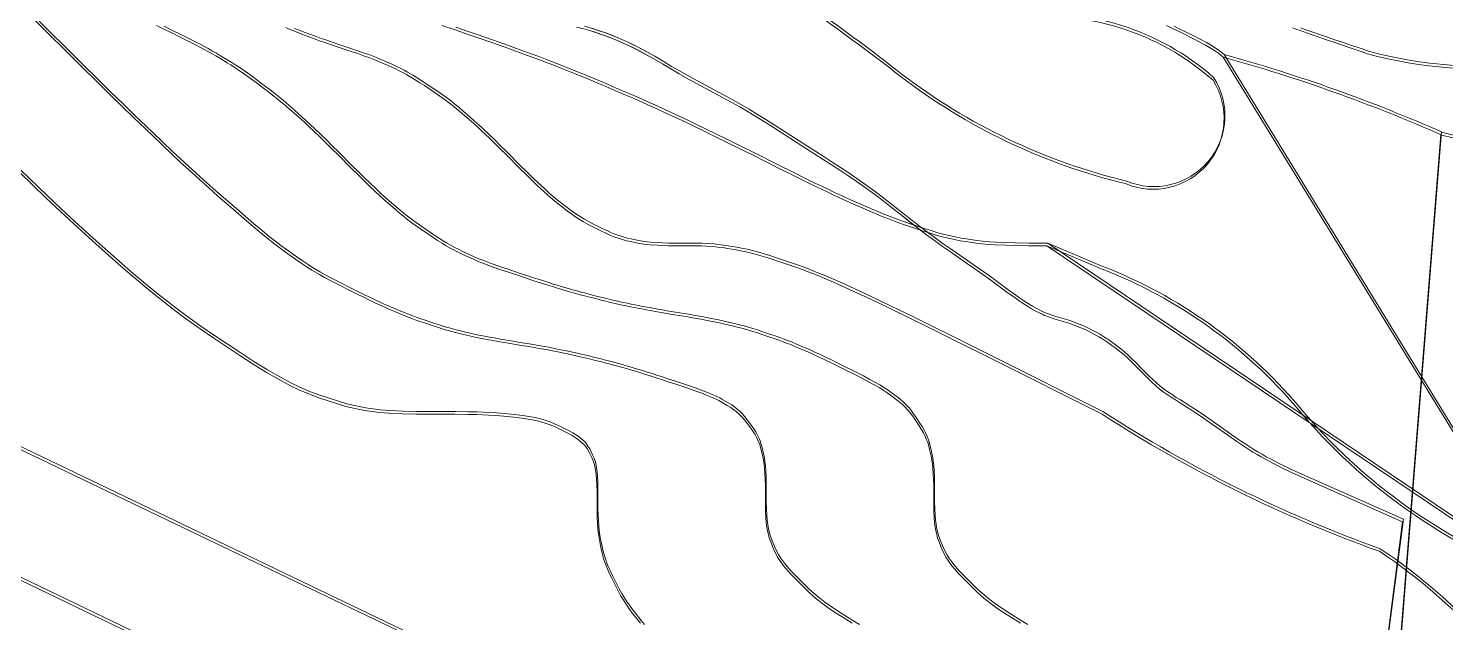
# Model space of a CAD drawing. Header units: metres. Extents: x -1097 to 1588, y -673 to 884.
# Drawn here: x 215.2 to 467.8, y 331.8 to 437.7 of the extents above; entities that cross this region are included whole.
import ezdxf

# ---------------------------------------------------------------- set-up
doc = ezdxf.new("R2010")
doc.units = ezdxf.units.M
for name, color, linetype, lineweight, plot in [('ESCALERAS', 7, 'Continuous', 0, False), ('TERRENO', 188, 'Continuous', 0, False), ('TEXTO', 7, 'Continuous', 0, False), ('VISTA LEJOS', 7, 'Continuous', 0, False)]:
    doc.layers.add(name, color=color, linetype=linetype, lineweight=lineweight, plot=plot)

msp = doc.modelspace()

# ---------------------------------------------------------------- linework, layer by layer
at = {"layer": 'ESCALERAS'}
for points in [[(453.43, 250.01), (466.9, 418.73)], [(453.58, 250.48), (467.06, 419.2)]]:
    msp.add_lwpolyline(points, dxfattribs=at)
at = {"layer": 'TERRENO'}
for points in [[(215.06, 440.43), (218.55, 436.94), (222.04, 433.47), (224.35, 431.18), (227.81, 427.77), (229.72, 425.89), (231.99, 423.67), (233.87, 421.85), (237.24, 418.61), (238.98, 416.95), (240.82, 415.21), (242.16, 413.96), (244.32, 411.98), (245.62, 410.79), (247.38, 409.22), (249, 407.79), (252.11, 405.07), (253.68, 403.71), (255.26, 402.36), (256.34, 401.46), (257.98, 400.12), (258.91, 399.38), (260.06, 398.5), (261.05, 397.78), (262.87, 396.48), (263.83, 395.82), (264.89, 395.11), (265.71, 394.6), (267.09, 393.78), (267.96, 393.29), (269.2, 392.62), (270.39, 392.01), (272.73, 390.85), (273.9, 390.27), (275.08, 389.68), (275.88, 389.3), (277.08, 388.72), (277.77, 388.4), (278.6, 388.03), (279.31, 387.71), (280.61, 387.15), (281.29, 386.86), (282.04, 386.55), (282.6, 386.33), (283.56, 385.97), (284.15, 385.75), (284.99, 385.46), (285.78, 385.19), (287.34, 384.67), (288.13, 384.41), (288.97, 384.15), (289.56, 383.97), (290.52, 383.69), (291.08, 383.54), (291.83, 383.35), (292.51, 383.18), (293.81, 382.88), (294.52, 382.72), (295.35, 382.54), (296.04, 382.41), (297.25, 382.18), (298.04, 382.03), (299.22, 381.82), (300.39, 381.62), (302.73, 381.24), (303.9, 381.04), (305.08, 380.84), (305.88, 380.7), (307.09, 380.48), (307.77, 380.36), (308.6, 380.2), (309.31, 380.06), (310.61, 379.8), (311.29, 379.66), (312.04, 379.5), (312.61, 379.38), (313.56, 379.16), (314.15, 379.02), (314.99, 378.82), (315.78, 378.62), (317.34, 378.24), (318.14, 378.03), (318.97, 377.82), (319.57, 377.66), (320.52, 377.4), (321.08, 377.24), (321.83, 377.03), (322.51, 376.82), (323.81, 376.44), (324.52, 376.22), (325.35, 375.96), (326.04, 375.74), (327.25, 375.36), (328.04, 375.1), (329.22, 374.71), (330.39, 374.32), (332.73, 373.54), (333.89, 373.14), (335.04, 372.73), (335.8, 372.44), (336.92, 371.98), (337.54, 371.71), (338.26, 371.35), (338.84, 371.03), (339.88, 370.43), (340.41, 370.1), (340.95, 369.71), (341.34, 369.4), (341.94, 368.86), (342.3, 368.5), (342.76, 367.97), (343.17, 367.45), (343.95, 366.41), (344.33, 365.87), (344.71, 365.29), (344.95, 364.85), (345.29, 364.13), (345.48, 363.69), (345.68, 363.07), (345.83, 362.49), (346.09, 361.37), (346.22, 360.74), (346.33, 359.98), (346.4, 359.35), (346.48, 358.19), (346.52, 357.42), (346.55, 356.26), (346.56, 355.1), (346.56, 352.76), (346.58, 351.59), (346.64, 350.41), (346.71, 349.61), (346.89, 348.4), (347.02, 347.72), (347.25, 346.89), (347.5, 346.18), (348.02, 344.88), (348.33, 344.2), (348.73, 343.45), (349.1, 342.88), (349.79, 341.93), (350.27, 341.34), (351.02, 340.5), (351.78, 339.71), (353.34, 338.15), (354.16, 337.36), (355.09, 336.52), (355.8, 335.92), (357.01, 334.97), (357.77, 334.41), (358.87, 333.66), (359.92, 332.98), (362, 331.68)], [(392, 331.68), (389.93, 332.98), (388.87, 333.66), (387.77, 334.41), (387.01, 334.97), (385.8, 335.92), (385.09, 336.52), (384.17, 337.36), (383.34, 338.15), (381.78, 339.71), (381.02, 340.5), (380.27, 341.34), (379.79, 341.93), (379.1, 342.88), (378.73, 343.45), (378.33, 344.2), (378.02, 344.88), (377.5, 346.18), (377.25, 346.89), (377.02, 347.72), (376.89, 348.4), (376.72, 349.61), (376.64, 350.41), (376.58, 351.59), (376.56, 352.76), (376.56, 355.1), (376.55, 356.26), (376.52, 357.43), (376.48, 358.21), (376.4, 359.37), (376.33, 360.02), (376.22, 360.8), (376.09, 361.45), (375.83, 362.61), (375.68, 363.22), (375.48, 363.87), (375.29, 364.34), (374.95, 365.12), (374.71, 365.59), (374.33, 366.24), (373.95, 366.85), (373.17, 368.01), (372.76, 368.6), (372.3, 369.21), (371.94, 369.63), (371.34, 370.27), (370.96, 370.65), (370.41, 371.12), (369.88, 371.54), (368.84, 372.32), (368.26, 372.74), (367.54, 373.21), (366.92, 373.59), (365.8, 374.23), (365.04, 374.65), (363.89, 375.26), (362.73, 375.85), (360.39, 377.01), (359.22, 377.6), (358.04, 378.18), (357.25, 378.56), (356.04, 379.14), (355.35, 379.46), (354.52, 379.84), (353.81, 380.15), (352.51, 380.71), (351.83, 381), (351.08, 381.31), (350.52, 381.53), (349.57, 381.89), (348.97, 382.11), (348.14, 382.4), (347.34, 382.67), (345.78, 383.19), (344.99, 383.45), (344.15, 383.71), (343.56, 383.89), (342.61, 384.17), (342.04, 384.32), (341.29, 384.51), (340.61, 384.68), (339.31, 384.98), (338.6, 385.14), (337.77, 385.32), (337.09, 385.46), (335.88, 385.69), (335.08, 385.83), (333.9, 386.04), (332.73, 386.24), (330.39, 386.63), (329.22, 386.82), (328.04, 387.02), (327.25, 387.16), (326.04, 387.38), (325.35, 387.5), (324.52, 387.66), (323.81, 387.8), (322.51, 388.06), (321.83, 388.2), (321.08, 388.36), (320.52, 388.48), (319.57, 388.7), (318.97, 388.84), (318.14, 389.04), (317.34, 389.24), (315.78, 389.63), (314.99, 389.83), (314.15, 390.04), (313.56, 390.2), (312.61, 390.46), (312.04, 390.62), (311.29, 390.83), (310.61, 391.04), (309.31, 391.43), (308.6, 391.64), (307.77, 391.9), (307.09, 392.12), (305.88, 392.51), (305.08, 392.76), (303.9, 393.15), (302.73, 393.54), (300.39, 394.32), (299.22, 394.72), (298.04, 395.13), (297.25, 395.42), (296.04, 395.88), (295.35, 396.15), (294.52, 396.51), (293.81, 396.83), (292.51, 397.43), (291.83, 397.76), (291.08, 398.15), (290.52, 398.46), (289.56, 399), (288.97, 399.36), (288.13, 399.89), (287.34, 400.41), (285.78, 401.45), (284.99, 401.99), (284.15, 402.58), (283.56, 403.01), (282.6, 403.73), (282.04, 404.18), (281.29, 404.79), (280.61, 405.37), (279.31, 406.49), (278.6, 407.12), (277.77, 407.88), (277.08, 408.52), (275.88, 409.67), (275.08, 410.44), (273.9, 411.6), (272.73, 412.76), (270.39, 415.1), (269.22, 416.26), (268.04, 417.43), (267.24, 418.21), (266.03, 419.37), (265.35, 420.02), (264.52, 420.8), (263.81, 421.45), (262.51, 422.61), (261.83, 423.22), (261.08, 423.87), (260.51, 424.34), (259.56, 425.12), (258.97, 425.6), (258.13, 426.24), (257.34, 426.85), (255.78, 428.01), (254.99, 428.61), (254.15, 429.21), (253.55, 429.63), (252.6, 430.28), (252.04, 430.65), (251.29, 431.13), (250.61, 431.54), (249.31, 432.32), (248.6, 432.74), (247.77, 433.21), (247.08, 433.59), (245.87, 434.24), (245.08, 434.65), (243.9, 435.26), (242.73, 435.85), (240.39, 437.01), (239.23, 437.6), (238.06, 438.19)], [(440.52, 437.72), (441.08, 437.51), (441.83, 437.25), (442.51, 437.01), (443.81, 436.55), (444.52, 436.31), (445.36, 436.02), (446.04, 435.79), (447.25, 435.38), (448.04, 435.11), (449.23, 434.71), (450.4, 434.32), (452.73, 433.54), (453.87, 433.14)], [(213.67, 411.98), (218.33, 407.48), (220.92, 405.03), (224.03, 402.15), (226.63, 399.8), (231.29, 395.66), (233.71, 393.55), (236.3, 391.36), (238.2, 389.82), (241.31, 387.4), (243.22, 385.98), (245.81, 384.14), (248.23, 382.49), (252.89, 379.38), (255.25, 377.84), (257.67, 376.34), (259.34, 375.38), (261.94, 374), (263.43, 373.27), (265.33, 372.46), (267, 371.85), (270.12, 370.81), (271.79, 370.31), (273.69, 369.85), (275.18, 369.58), (277.78, 369.24), (279.45, 369.08), (281.87, 368.97), (284.23, 368.93), (288.89, 368.93), (291.22, 368.92), (293.52, 368.89), (295.04, 368.85), (297.28, 368.77), (298.51, 368.7), (299.95, 368.58), (301.12, 368.46), (303.2, 368.2), (304.25, 368.05), (305.35, 367.85), (306.12, 367.66), (307.33, 367.32), (308.04, 367.08), (308.96, 366.7), (309.78, 366.32), (311.34, 365.54), (312.11, 365.13), (312.85, 364.67), (313.33, 364.31), (314.03, 363.71), (314.39, 363.32), (314.79, 362.78), (315.1, 362.25), (315.62, 361.21), (315.87, 360.63), (316.1, 359.91), (316.23, 359.29), (316.41, 358.17), (316.48, 357.41), (316.54, 356.26), (316.56, 355.1), (316.56, 352.76), (316.57, 351.59), (316.6, 350.41), (316.64, 349.61), (316.72, 348.4), (316.79, 347.72), (316.91, 346.89), (317.03, 346.18), (317.29, 344.88), (317.44, 344.2), (317.65, 343.45), (317.83, 342.88), (318.17, 341.93), (318.41, 341.34), (318.79, 340.5), (319.17, 339.71), (319.95, 338.15), (320.36, 337.36), (320.82, 336.52), (321.18, 335.92), (321.78, 334.97), (322.17, 334.41), (322.71, 333.66), (323.24, 332.98), (324.28, 331.68)]]:
    msp.add_lwpolyline(points, dxfattribs=at)
for points in [[(261.08, 437.79), (261.83, 437.47), (262.51, 437.19), (263.81, 436.67), (264.52, 436.39), (265.35, 436.08), (266.03, 435.83), (267.24, 435.4), (268.04, 435.12), (269.22, 434.71), (270.39, 434.32), (272.73, 433.54), (273.9, 433.15), (275.08, 432.73), (275.88, 432.44), (277.08, 431.98), (277.77, 431.71), (278.6, 431.35), (279.31, 431.03), (280.61, 430.43), (281.29, 430.1), (282.04, 429.72), (282.6, 429.41), (283.56, 428.86), (284.15, 428.5), (284.99, 427.97), (285.78, 427.45), (287.34, 426.41), (288.13, 425.87), (288.97, 425.29), (289.56, 424.85), (290.52, 424.13), (291.08, 423.69), (291.83, 423.07), (292.51, 422.49), (293.81, 421.37), (294.52, 420.74), (295.35, 419.98), (296.04, 419.35), (297.25, 418.2), (298.04, 417.42), (299.22, 416.26), (300.39, 415.1), (302.73, 412.76), (303.9, 411.6), (305.08, 410.45), (305.88, 409.69), (307.09, 408.57), (307.77, 407.96), (308.6, 407.24), (309.31, 406.65), (310.61, 405.61), (311.29, 405.08), (312.04, 404.54), (312.61, 404.15), (313.56, 403.55), (314.15, 403.19), (314.99, 402.73), (315.78, 402.32), (317.34, 401.54), (318.14, 401.16), (318.97, 400.78), (319.57, 400.54), (320.52, 400.2), (321.08, 400.02), (321.83, 399.81), (322.51, 399.66), (323.81, 399.4), (324.52, 399.28), (325.35, 399.16), (326.04, 399.09), (327.25, 399.01), (328.04, 398.97), (329.22, 398.94), (330.39, 398.93), (332.73, 398.93), (333.91, 398.92), (335.12, 398.89), (335.95, 398.85), (337.25, 398.77), (338, 398.7), (338.95, 398.59), (339.78, 398.46), (341.34, 398.2), (342.17, 398.05), (343.12, 397.85), (343.87, 397.66), (345.17, 397.32), (346, 397.08), (347.21, 396.7), (348.39, 396.32), (350.73, 395.54), (351.96, 395.12), (353.31, 394.63), (354.34, 394.24), (356.07, 393.55), (357.15, 393.09), (358.68, 392.43), (360.14, 391.78), (362.99, 390.48), (364.67, 389.71), (366.86, 388.67), (368.82, 387.72), (372.54, 385.9), (375.42, 384.48), (380.34, 382.03), (386.9, 378.76), (406.56, 368.93, 0.057994), (455.98, 344.49, -0.087955), (480.77, 320.81, 0.265757)], [(453.87, 433.14, 0.098811), (483.32, 431.02, -0.512664)]]:
    msp.add_lwpolyline(points, format="xyb", dxfattribs=at)
at = {"layer": 'TEXTO', "color": 141}
for points in [[(288.89, 438.15), (291.24, 437.37), (293.6, 436.57), (295.19, 436.03), (297.61, 435.19), (298.97, 434.72), (300.64, 434.12), (302.06, 433.61), (304.66, 432.66), (306.02, 432.15), (307.52, 431.58), (308.65, 431.15), (310.55, 430.4), (311.74, 429.92), (313.41, 429.24), (315.01, 428.58), (318.12, 427.28), (319.71, 426.61), (321.38, 425.9), (322.57, 425.39), (324.47, 424.55), (325.6, 424.05), (327.1, 423.37), (328.46, 422.74), (331.06, 421.53), (332.48, 420.86), (334.15, 420.06), (335.51, 419.4), (337.93, 418.22), (339.52, 417.44), (341.89, 416.27), (344.23, 415.1), (348.89, 412.76), (351.23, 411.6), (353.56, 410.45), (355.11, 409.69), (357.45, 408.57), (358.74, 407.96), (360.3, 407.24), (361.59, 406.65), (363.93, 405.61), (365.14, 405.08), (366.43, 404.54), (367.38, 404.15), (368.94, 403.55), (369.89, 403.19), (371.19, 402.73), (372.4, 402.32), (374.17, 401.73), (373.89, 401.94), (372.51, 403.02), (371.13, 404.11), (368.37, 406.28), (366.98, 407.35), (365.57, 408.41), (364.15, 409.43), (362.71, 410.44), (361.26, 411.43), (359.8, 412.4), (358.33, 413.36), (356.86, 414.31), (353.9, 416.2), (347.99, 420), (346.5, 420.93), (345.01, 421.86), (343.51, 422.77), (342, 423.65), (340.47, 424.52), (338.93, 425.36), (335.83, 427), (334.28, 427.82), (332.74, 428.66), (331.21, 429.53), (329.7, 430.42), (328.19, 431.32), (326.68, 432.21), (325.92, 432.64), (325.15, 433.07), (324.38, 433.48), (323.6, 433.89), (322.81, 434.28), (322.01, 434.66), (321.21, 435.03), (320.41, 435.38), (319.6, 435.72), (318.78, 436.05), (317.95, 436.36), (317.13, 436.65), (316.29, 436.93), (315.45, 437.2), (314.61, 437.44), (313.76, 437.67)], [(312.87, 437.89), (314.18, 437.57), (315.87, 437.07), (317.54, 436.52), (319.19, 435.9), (320.81, 435.22), (322.41, 434.48), (323.98, 433.7), (325.5, 432.88), (326.68, 432.21), (328.19, 431.32), (329.7, 430.42), (331.21, 429.53), (332.74, 428.66), (334.28, 427.82), (335.83, 427), (338.93, 425.36), (340.47, 424.52), (342, 423.65), (343.51, 422.77), (345.01, 421.86), (346.5, 420.93), (347.99, 420), (353.9, 416.2), (356.86, 414.31), (358.33, 413.36), (359.8, 412.4), (361.26, 411.43), (362.71, 410.44), (364.15, 409.43), (365.57, 408.41), (366.98, 407.35), (368.37, 406.28), (371.13, 404.11), (372.51, 403.02), (373.89, 401.94), (374.17, 401.73), (374.73, 401.54), (375.92, 401.16), (377.16, 400.78), (378.03, 400.54), (379.41, 400.2), (380.23, 400.02), (381.29, 399.81), (382.25, 399.66), (384.07, 399.4), (385.1, 399.28), (386.36, 399.16), (387.45, 399.09), (389.44, 399.01), (390.93, 398.97), (393.44, 398.94), (396.73, 398.93), (485.45, 339.16), (428.14, 432.53), (427.31, 433.21), (426.76, 433.59), (425.72, 434.24), (425, 434.65), (423.88, 435.26), (422.73, 435.85), (420.4, 437.01), (419.22, 437.6), (418.04, 438.17)]]:
    msp.add_lwpolyline(points, dxfattribs=at)
at = {"layer": 'VISTA LEJOS'}
for points in [[(370.72, 429.62, 0.105032), (410.91, 410.46, 0.73529), (426.49, 428.87, 0.21305), (390.87, 440.03, -0.209948), (351.67, 455.16, 0.1303), (303.14, 483.88, 0.238421), (278, 479.38, 0.371443), (274.73, 460.67, 0.201255), (311.57, 451.4, -0.150986), (355.54, 440.89, -0.011933), (370.72, 429.62, 1.213779)], [(370.57, 429.15, 0.105032), (410.76, 409.99, 0.73529), (426.33, 428.41, 0.21305), (390.72, 439.56, -0.209948), (351.52, 454.69, 0.1303), (302.99, 483.41, 0.238421), (277.85, 478.91, 0.371443), (274.58, 460.2, 0.201255), (311.42, 450.93, -0.150986), (355.39, 440.42, -0.011933), (370.57, 429.15, 1.213779)], [(370.57, 429.15, 0.105032), (410.76, 409.99, 0.73529), (426.33, 428.41, 0.21305), (390.72, 439.56, -0.209948), (351.52, 454.69, 0.1303), (302.99, 483.41, 0.238421), (277.85, 478.91, 0.371443), (274.58, 460.2, 0.201255), (311.42, 450.93, -0.150986), (355.39, 440.42, -0.011933), (370.57, 429.15, 1.213779)], [(418.04, 438.17), (419.22, 437.6), (420.4, 437.01), (422.73, 435.85), (423.88, 435.26), (425, 434.65), (425.72, 434.24), (426.76, 433.59), (427.31, 433.21), (428.14, 432.53, -0.036563), (467.11, 418.64, 0.157278), (529.37, 422.67, -0.212988), (593.17, 428.33, 0.213753), (664.22, 419.94, -0.089629), (719.28, 437.3, 0.226256), (787.78, 469.51, -0.207225)], [(418.04, 438.17), (419.22, 437.6), (420.4, 437.01), (422.73, 435.85), (423.88, 435.26), (425, 434.65), (425.72, 434.24), (426.76, 433.59), (427.31, 433.21), (428.14, 432.53, -0.036563), (467.11, 418.64, 0.157278), (529.37, 422.67, -0.212988), (593.17, 428.33, 0.213753), (664.22, 419.94, -0.089629), (719.28, 437.3, 0.226256), (787.78, 469.51, -0.207225)], [(261.08, 437.79), (261.83, 437.47), (262.51, 437.19), (263.81, 436.67), (264.52, 436.39), (265.35, 436.08), (266.03, 435.83), (267.24, 435.4), (268.04, 435.12), (269.22, 434.71), (270.39, 434.32), (272.73, 433.54), (273.9, 433.15), (275.08, 432.73), (275.88, 432.44), (277.08, 431.98), (277.77, 431.71), (278.6, 431.35), (279.31, 431.03), (280.61, 430.43), (281.29, 430.1), (282.04, 429.72), (282.6, 429.41), (283.56, 428.86), (284.15, 428.5), (284.99, 427.97), (285.78, 427.45), (287.34, 426.41), (288.13, 425.87), (288.97, 425.29), (289.56, 424.85), (290.52, 424.13), (291.08, 423.69), (291.83, 423.07), (292.51, 422.49), (293.81, 421.37), (294.52, 420.74), (295.35, 419.98), (296.04, 419.35), (297.25, 418.2), (298.04, 417.42), (299.22, 416.26), (300.39, 415.1), (302.73, 412.76), (303.9, 411.6), (305.08, 410.45), (305.88, 409.69), (307.09, 408.57), (307.77, 407.96), (308.6, 407.24), (309.31, 406.65), (310.61, 405.61), (311.29, 405.08), (312.04, 404.54), (312.61, 404.15), (313.56, 403.55), (314.15, 403.19), (314.99, 402.73), (315.78, 402.32), (317.34, 401.54), (318.14, 401.16), (318.97, 400.78), (319.57, 400.54), (320.52, 400.2), (321.08, 400.02), (321.83, 399.81), (322.51, 399.66), (323.81, 399.4), (324.52, 399.28), (325.35, 399.16), (326.04, 399.09), (327.25, 399.01), (328.04, 398.97), (329.22, 398.94), (330.39, 398.93), (332.73, 398.93), (333.91, 398.92), (335.12, 398.89), (335.95, 398.85), (337.25, 398.77), (338, 398.7), (338.95, 398.59), (339.78, 398.46), (341.34, 398.2), (342.17, 398.05), (343.12, 397.85), (343.87, 397.66), (345.17, 397.32), (346, 397.08), (347.21, 396.7), (348.39, 396.32), (350.73, 395.54), (351.96, 395.12), (353.31, 394.63), (354.34, 394.24), (356.07, 393.55), (357.15, 393.09), (358.68, 392.43), (360.14, 391.78), (362.99, 390.48), (364.67, 389.71), (366.86, 388.67), (368.82, 387.72), (372.54, 385.9), (375.42, 384.48), (380.34, 382.03), (386.9, 378.76), (406.56, 368.93, 0.057994), (455.98, 344.49, -0.087955), (480.77, 320.81, 0.265757)], [(262.66, 437.66), (263.96, 437.14), (264.67, 436.86), (265.5, 436.55), (266.19, 436.3), (267.4, 435.87), (268.19, 435.59), (269.37, 435.18), (270.54, 434.79), (272.88, 434.01), (274.05, 433.62), (275.23, 433.2), (276.03, 432.91), (277.24, 432.45), (277.92, 432.18), (278.75, 431.82), (279.46, 431.5), (280.76, 430.9), (281.44, 430.57), (282.19, 430.19), (282.76, 429.87), (283.71, 429.33), (284.3, 428.97), (285.14, 428.44), (285.93, 427.92), (287.49, 426.88), (288.29, 426.34), (289.12, 425.76), (289.72, 425.32), (290.67, 424.6), (291.23, 424.16), (291.98, 423.54), (292.66, 422.96), (293.96, 421.84), (294.67, 421.21), (295.5, 420.45), (296.19, 419.82), (297.4, 418.66), (298.19, 417.89), (299.37, 416.73), (300.54, 415.57), (302.88, 413.23), (304.05, 412.07), (305.23, 410.92), (306.03, 410.16), (307.24, 409.04), (307.92, 408.42), (308.75, 407.7), (309.46, 407.12), (310.76, 406.08), (311.44, 405.55), (312.19, 405.01), (312.76, 404.62), (313.71, 404.02), (314.3, 403.66), (315.14, 403.2), (315.93, 402.79), (317.49, 402.01), (318.29, 401.63), (319.12, 401.25), (319.72, 401.01), (320.67, 400.67), (321.23, 400.49), (321.98, 400.28), (322.66, 400.13), (323.96, 399.87), (324.67, 399.75), (325.51, 399.63), (326.19, 399.56), (327.4, 399.48), (328.19, 399.44), (329.37, 399.41), (330.55, 399.4), (332.88, 399.4), (334.06, 399.39), (335.27, 399.36), (336.1, 399.32), (337.4, 399.24), (338.15, 399.17), (339.1, 399.05), (339.93, 398.93), (341.49, 398.67), (342.32, 398.52), (343.28, 398.32), (344.02, 398.13), (345.32, 397.79), (346.16, 397.55), (347.36, 397.17), (348.55, 396.79), (350.88, 396.01), (352.11, 395.59), (353.46, 395.1), (354.49, 394.71), (356.22, 394.01), (357.3, 393.56), (358.83, 392.9), (360.29, 392.25), (363.14, 390.95), (364.82, 390.17), (367.01, 389.14), (368.97, 388.19), (372.69, 386.37), (375.57, 384.95), (380.49, 382.5), (387.05, 379.23), (406.71, 369.4, 0.057994), (456.13, 344.96, -0.087955), (480.92, 321.28, 0.265757)], [(288.89, 438.15), (291.24, 437.37), (293.6, 436.57), (295.19, 436.03), (297.61, 435.19), (298.97, 434.72), (300.64, 434.12), (302.06, 433.61), (304.66, 432.66), (306.02, 432.15), (307.52, 431.58), (308.65, 431.15), (310.55, 430.4), (311.74, 429.92), (313.41, 429.24), (315.01, 428.58), (318.12, 427.28), (319.71, 426.61), (321.38, 425.9), (322.57, 425.39), (324.47, 424.55), (325.6, 424.05), (327.1, 423.37), (328.46, 422.74), (331.06, 421.53), (332.48, 420.86), (334.15, 420.06), (335.51, 419.4), (337.93, 418.22), (339.52, 417.44), (341.89, 416.27), (344.23, 415.1), (348.89, 412.76), (351.23, 411.6), (353.56, 410.45), (355.11, 409.69), (357.45, 408.57), (358.74, 407.96), (360.3, 407.24), (361.59, 406.65), (363.93, 405.61), (365.14, 405.08), (366.43, 404.54), (367.38, 404.15), (368.94, 403.55), (369.89, 403.19), (371.19, 402.73), (372.4, 402.32), (374.73, 401.54), (375.92, 401.16), (377.16, 400.78), (378.03, 400.54), (379.41, 400.2), (380.23, 400.02), (381.29, 399.81), (382.25, 399.66), (384.07, 399.4), (385.1, 399.28), (386.36, 399.16), (387.45, 399.09), (389.44, 399.01), (390.93, 398.97), (393.44, 398.94), (396.73, 398.93), (406.56, 394.77), (406.56, 394.77, -0.125146), (441.39, 369.91, 0.132857), (484.69, 339.43, 0.132857)], [(288.89, 438.15), (291.24, 437.37), (293.6, 436.57), (295.19, 436.03), (297.61, 435.19), (298.97, 434.72), (300.64, 434.12), (302.06, 433.61), (304.66, 432.66), (306.02, 432.15), (307.52, 431.58), (308.65, 431.15), (310.55, 430.4), (311.74, 429.92), (313.41, 429.24), (315.01, 428.58), (318.12, 427.28), (319.71, 426.61), (321.38, 425.9), (322.57, 425.39), (324.47, 424.55), (325.6, 424.05), (327.1, 423.37), (328.46, 422.74), (331.06, 421.53), (332.48, 420.86), (334.15, 420.06), (335.51, 419.4), (337.93, 418.22), (339.52, 417.44), (341.89, 416.27), (344.23, 415.1), (348.89, 412.76), (351.23, 411.6), (353.56, 410.45), (355.11, 409.69), (357.45, 408.57), (358.74, 407.96), (360.3, 407.24), (361.59, 406.65), (363.93, 405.61), (365.14, 405.08), (366.43, 404.54), (367.38, 404.15), (368.94, 403.55), (369.89, 403.19), (371.19, 402.73), (372.4, 402.32), (374.73, 401.54), (375.92, 401.16), (377.16, 400.78), (378.03, 400.54), (379.41, 400.2), (380.23, 400.02), (381.29, 399.81), (382.25, 399.66), (384.07, 399.4), (385.1, 399.28), (386.36, 399.16), (387.45, 399.09), (389.44, 399.01), (390.93, 398.97), (393.44, 398.94), (396.73, 398.93), (406.56, 394.77), (406.56, 394.77, -0.125146), (441.39, 369.91, 0.132857), (484.69, 339.43, 0.132857)], [(291.39, 437.84), (293.75, 437.04), (295.34, 436.5), (297.76, 435.66), (299.12, 435.19), (300.79, 434.59), (302.22, 434.08), (304.81, 433.13), (306.17, 432.62), (307.67, 432.05), (308.8, 431.62), (310.7, 430.87), (311.89, 430.39), (313.56, 429.71), (315.16, 429.05), (318.27, 427.75), (319.86, 427.08), (321.53, 426.37), (322.72, 425.86), (324.62, 425.02), (325.75, 424.52), (327.25, 423.84), (328.62, 423.21), (331.21, 422), (332.63, 421.33), (334.3, 420.53), (335.66, 419.87), (338.08, 418.69), (339.67, 417.91), (342.04, 416.74), (344.38, 415.57), (349.04, 413.23), (351.38, 412.07), (353.71, 410.92), (355.27, 410.16), (357.6, 409.04), (358.89, 408.42), (360.45, 407.7), (361.75, 407.12), (364.08, 406.08), (365.29, 405.55), (366.58, 405.01), (367.53, 404.62), (369.09, 404.02), (370.04, 403.66), (371.34, 403.2), (372.55, 402.79), (374.88, 402.01), (376.07, 401.63), (377.31, 401.25), (378.18, 401.01), (379.56, 400.67), (380.38, 400.49), (381.45, 400.28), (382.41, 400.13), (384.22, 399.87), (385.25, 399.75), (386.51, 399.63), (387.6, 399.56), (389.59, 399.48), (391.08, 399.44), (393.59, 399.41), (396.88, 399.4), (406.71, 395.24), (406.71, 395.24, -0.125146), (441.54, 370.38, 0.132857), (484.84, 339.9, 0.132857)], [(419.38, 438.07), (420.55, 437.48), (422.88, 436.32), (424.03, 435.73), (425.15, 435.12), (425.87, 434.71), (426.91, 434.06), (427.46, 433.68), (428.29, 433, -0.036563), (467.26, 419.11, 0.157278), (529.52, 423.14, -0.212988), (593.32, 428.8, 0.213753), (664.37, 420.41, -0.089629), (719.43, 437.77, 0.226256)], [(453.87, 433.14, 0.098811), (483.32, 431.02, -0.512664)], [(454.02, 433.61, 0.098811), (483.47, 431.49, -0.512664)]]:
    msp.add_lwpolyline(points, format="xyb", dxfattribs=at)
for points in [[(215.06, 440.43), (218.55, 436.94), (222.04, 433.47), (224.35, 431.18), (227.81, 427.77), (229.72, 425.89), (231.99, 423.67), (233.87, 421.85), (237.24, 418.61), (238.98, 416.95), (240.82, 415.21), (242.16, 413.96), (244.32, 411.98), (245.62, 410.79), (247.38, 409.22), (249, 407.79), (252.11, 405.07), (253.68, 403.71), (255.26, 402.36), (256.34, 401.46), (257.98, 400.12), (258.91, 399.38), (260.06, 398.5), (261.05, 397.78), (262.87, 396.48), (263.83, 395.82), (264.89, 395.11), (265.71, 394.6), (267.09, 393.78), (267.96, 393.29), (269.2, 392.62), (270.39, 392.01), (272.73, 390.85), (273.9, 390.27), (275.08, 389.68), (275.88, 389.3), (277.08, 388.72), (277.77, 388.4), (278.6, 388.03), (279.31, 387.71), (280.61, 387.15), (281.29, 386.86), (282.04, 386.55), (282.6, 386.33), (283.56, 385.97), (284.15, 385.75), (284.99, 385.46), (285.78, 385.19), (287.34, 384.67), (288.13, 384.41), (288.97, 384.15), (289.56, 383.97), (290.52, 383.69), (291.08, 383.54), (291.83, 383.35), (292.51, 383.18), (293.81, 382.88), (294.52, 382.72), (295.35, 382.54), (296.04, 382.41), (297.25, 382.18), (298.04, 382.03), (299.22, 381.82), (300.39, 381.62), (302.73, 381.24), (303.9, 381.04), (305.08, 380.84), (305.88, 380.7), (307.09, 380.48), (307.77, 380.36), (308.6, 380.2), (309.31, 380.06), (310.61, 379.8), (311.29, 379.66), (312.04, 379.5), (312.61, 379.38), (313.56, 379.16), (314.15, 379.02), (314.99, 378.82), (315.78, 378.62), (317.34, 378.24), (318.14, 378.03), (318.97, 377.82), (319.57, 377.66), (320.52, 377.4), (321.08, 377.24), (321.83, 377.03), (322.51, 376.82), (323.81, 376.44), (324.52, 376.22), (325.35, 375.96), (326.04, 375.74), (327.25, 375.36), (328.04, 375.1), (329.22, 374.71), (330.39, 374.32), (332.73, 373.54), (333.89, 373.14), (335.04, 372.73), (335.8, 372.44), (336.92, 371.98), (337.54, 371.71), (338.26, 371.35), (338.84, 371.03), (339.88, 370.43), (340.41, 370.1), (340.95, 369.71), (341.34, 369.4), (341.94, 368.86), (342.3, 368.5), (342.76, 367.97), (343.17, 367.45), (343.95, 366.41), (344.33, 365.87), (344.71, 365.29), (344.95, 364.85), (345.29, 364.13), (345.48, 363.69), (345.68, 363.07), (345.83, 362.49), (346.09, 361.37), (346.22, 360.74), (346.33, 359.98), (346.4, 359.35), (346.48, 358.19), (346.52, 357.42), (346.55, 356.26), (346.56, 355.1), (346.56, 352.76), (346.58, 351.59), (346.64, 350.41), (346.71, 349.61), (346.89, 348.4), (347.02, 347.72), (347.25, 346.89), (347.5, 346.18), (348.02, 344.88), (348.33, 344.2), (348.73, 343.45), (349.1, 342.88), (349.79, 341.93), (350.27, 341.34), (351.02, 340.5), (351.78, 339.71), (353.34, 338.15), (354.16, 337.36), (355.09, 336.52), (355.8, 335.92), (357.01, 334.97), (357.77, 334.41), (358.87, 333.66), (359.92, 332.98), (362, 331.68)], [(215.21, 440.9), (218.7, 437.41), (222.19, 433.94), (224.5, 431.65), (227.96, 428.23), (229.87, 426.36), (232.14, 424.14), (234.03, 422.32), (237.39, 419.08), (239.13, 417.42), (240.98, 415.68), (242.31, 414.43), (244.47, 412.45), (245.78, 411.26), (247.53, 409.69), (249.16, 408.26), (252.27, 405.54), (253.83, 404.18), (255.41, 402.83), (256.49, 401.93), (258.13, 400.59), (259.06, 399.85), (260.21, 398.97), (261.2, 398.25), (263.02, 396.95), (263.98, 396.29), (265.04, 395.58), (265.86, 395.07), (267.24, 394.25), (268.12, 393.76), (269.35, 393.09), (270.54, 392.48), (272.88, 391.32), (274.05, 390.73), (275.23, 390.15), (276.03, 389.77), (277.24, 389.19), (277.92, 388.87), (278.75, 388.49), (279.46, 388.18), (280.76, 387.62), (281.44, 387.33), (282.19, 387.02), (282.76, 386.8), (283.71, 386.44), (284.3, 386.22), (285.14, 385.93), (285.93, 385.66), (287.49, 385.14), (288.29, 384.88), (289.12, 384.62), (289.72, 384.44), (290.67, 384.16), (291.23, 384.01), (291.98, 383.82), (292.66, 383.65), (293.96, 383.35), (294.67, 383.19), (295.5, 383.01), (296.19, 382.88), (297.4, 382.65), (298.19, 382.5), (299.37, 382.29), (300.54, 382.09), (302.88, 381.71), (304.05, 381.51), (305.23, 381.31), (306.03, 381.17), (307.24, 380.95), (307.92, 380.83), (308.75, 380.67), (309.46, 380.53), (310.76, 380.27), (311.44, 380.13), (312.19, 379.97), (312.76, 379.85), (313.71, 379.63), (314.3, 379.49), (315.14, 379.29), (315.93, 379.09), (317.49, 378.71), (318.29, 378.5), (319.12, 378.29), (319.72, 378.13), (320.67, 377.87), (321.23, 377.71), (321.98, 377.5), (322.66, 377.29), (323.96, 376.91), (324.67, 376.69), (325.51, 376.43), (326.19, 376.21), (327.4, 375.83), (328.19, 375.57), (329.37, 375.18), (330.55, 374.79), (332.88, 374.01), (334.04, 373.61), (335.19, 373.2), (335.95, 372.91), (337.07, 372.45), (337.69, 372.18), (338.41, 371.82), (338.99, 371.5), (340.03, 370.9), (340.56, 370.57), (341.11, 370.18), (341.49, 369.87), (342.09, 369.33), (342.45, 368.97), (342.91, 368.44), (343.32, 367.92), (344.1, 366.88), (344.48, 366.34), (344.86, 365.76), (345.1, 365.32), (345.44, 364.6), (345.63, 364.16), (345.83, 363.54), (345.98, 362.96), (346.24, 361.84), (346.37, 361.21), (346.48, 360.45), (346.55, 359.82), (346.64, 358.66), (346.67, 357.89), (346.7, 356.73), (346.71, 355.57), (346.71, 353.23), (346.73, 352.06), (346.79, 350.88), (346.87, 350.08), (347.04, 348.87), (347.17, 348.19), (347.4, 347.36), (347.65, 346.65), (348.17, 345.35), (348.48, 344.67), (348.88, 343.92), (349.25, 343.35), (349.94, 342.4), (350.42, 341.81), (351.17, 340.97), (351.93, 340.18), (353.49, 338.62), (354.32, 337.82), (355.24, 336.99), (355.95, 336.39), (357.16, 335.44), (357.92, 334.88), (359.02, 334.13), (360.08, 333.45), (362.15, 332.15), (363.32, 331.44)], [(392, 331.68), (389.93, 332.98), (388.87, 333.66), (387.77, 334.41), (387.01, 334.97), (385.8, 335.92), (385.09, 336.52), (384.17, 337.36), (383.34, 338.15), (381.78, 339.71), (381.02, 340.5), (380.27, 341.34), (379.79, 341.93), (379.1, 342.88), (378.73, 343.45), (378.33, 344.2), (378.02, 344.88), (377.5, 346.18), (377.25, 346.89), (377.02, 347.72), (376.89, 348.4), (376.72, 349.61), (376.64, 350.41), (376.58, 351.59), (376.56, 352.76), (376.56, 355.1), (376.55, 356.26), (376.52, 357.43), (376.48, 358.21), (376.4, 359.37), (376.33, 360.02), (376.22, 360.8), (376.09, 361.45), (375.83, 362.61), (375.68, 363.22), (375.48, 363.87), (375.29, 364.34), (374.95, 365.12), (374.71, 365.59), (374.33, 366.24), (373.95, 366.85), (373.17, 368.01), (372.76, 368.6), (372.3, 369.21), (371.94, 369.63), (371.34, 370.27), (370.96, 370.65), (370.41, 371.12), (369.88, 371.54), (368.84, 372.32), (368.26, 372.74), (367.54, 373.21), (366.92, 373.59), (365.8, 374.23), (365.04, 374.65), (363.89, 375.26), (362.73, 375.85), (360.39, 377.01), (359.22, 377.6), (358.04, 378.18), (357.25, 378.56), (356.04, 379.14), (355.35, 379.46), (354.52, 379.84), (353.81, 380.15), (352.51, 380.71), (351.83, 381), (351.08, 381.31), (350.52, 381.53), (349.57, 381.89), (348.97, 382.11), (348.14, 382.4), (347.34, 382.67), (345.78, 383.19), (344.99, 383.45), (344.15, 383.71), (343.56, 383.89), (342.61, 384.17), (342.04, 384.32), (341.29, 384.51), (340.61, 384.68), (339.31, 384.98), (338.6, 385.14), (337.77, 385.32), (337.09, 385.46), (335.88, 385.69), (335.08, 385.83), (333.9, 386.04), (332.73, 386.24), (330.39, 386.63), (329.22, 386.82), (328.04, 387.02), (327.25, 387.16), (326.04, 387.38), (325.35, 387.5), (324.52, 387.66), (323.81, 387.8), (322.51, 388.06), (321.83, 388.2), (321.08, 388.36), (320.52, 388.48), (319.57, 388.7), (318.97, 388.84), (318.14, 389.04), (317.34, 389.24), (315.78, 389.63), (314.99, 389.83), (314.15, 390.04), (313.56, 390.2), (312.61, 390.46), (312.04, 390.62), (311.29, 390.83), (310.61, 391.04), (309.31, 391.43), (308.6, 391.64), (307.77, 391.9), (307.09, 392.12), (305.88, 392.51), (305.08, 392.76), (303.9, 393.15), (302.73, 393.54), (300.39, 394.32), (299.22, 394.72), (298.04, 395.13), (297.25, 395.42), (296.04, 395.88), (295.35, 396.15), (294.52, 396.51), (293.81, 396.83), (292.51, 397.43), (291.83, 397.76), (291.08, 398.15), (290.52, 398.46), (289.56, 399), (288.97, 399.36), (288.13, 399.89), (287.34, 400.41), (285.78, 401.45), (284.99, 401.99), (284.15, 402.58), (283.56, 403.01), (282.6, 403.73), (282.04, 404.18), (281.29, 404.79), (280.61, 405.37), (279.31, 406.49), (278.6, 407.12), (277.77, 407.88), (277.08, 408.52), (275.88, 409.67), (275.08, 410.44), (273.9, 411.6), (272.73, 412.76), (270.39, 415.1), (269.22, 416.26), (268.04, 417.43), (267.24, 418.21), (266.03, 419.37), (265.35, 420.02), (264.52, 420.8), (263.81, 421.45), (262.51, 422.61), (261.83, 423.22), (261.08, 423.87), (260.51, 424.34), (259.56, 425.12), (258.97, 425.6), (258.13, 426.24), (257.34, 426.85), (255.78, 428.01), (254.99, 428.61), (254.15, 429.21), (253.55, 429.63), (252.6, 430.28), (252.04, 430.65), (251.29, 431.13), (250.61, 431.54), (249.31, 432.32), (248.6, 432.74), (247.77, 433.21), (247.08, 433.59), (245.87, 434.24), (245.08, 434.65), (243.9, 435.26), (242.73, 435.85), (240.39, 437.01), (239.23, 437.6), (238.06, 438.19)], [(393.32, 331.44), (392.15, 332.15), (390.08, 333.45), (389.02, 334.13), (387.93, 334.88), (387.16, 335.44), (385.95, 336.39), (385.24, 336.99), (384.32, 337.82), (383.49, 338.62), (381.93, 340.18), (381.17, 340.97), (380.42, 341.81), (379.94, 342.4), (379.25, 343.35), (378.88, 343.92), (378.48, 344.67), (378.17, 345.35), (377.65, 346.65), (377.4, 347.36), (377.17, 348.19), (377.04, 348.87), (376.87, 350.08), (376.79, 350.88), (376.73, 352.06), (376.71, 353.23), (376.71, 355.57), (376.7, 356.73), (376.67, 357.9), (376.64, 358.68), (376.55, 359.84), (376.48, 360.49), (376.37, 361.27), (376.24, 361.92), (375.98, 363.08), (375.83, 363.69), (375.63, 364.34), (375.45, 364.81), (375.1, 365.59), (374.86, 366.06), (374.49, 366.71), (374.1, 367.32), (373.32, 368.48), (372.91, 369.07), (372.45, 369.68), (372.09, 370.1), (371.49, 370.74), (371.11, 371.12), (370.56, 371.59), (370.03, 372.01), (368.99, 372.79), (368.41, 373.21), (367.69, 373.68), (367.07, 374.06), (365.95, 374.7), (365.19, 375.12), (364.04, 375.73), (362.88, 376.32), (360.55, 377.48), (359.37, 378.07), (358.19, 378.65), (357.4, 379.03), (356.19, 379.61), (355.51, 379.93), (354.67, 380.31), (353.96, 380.62), (352.66, 381.18), (351.98, 381.47), (351.23, 381.78), (350.67, 382), (349.72, 382.36), (349.12, 382.58), (348.29, 382.87), (347.49, 383.14), (345.93, 383.66), (345.14, 383.92), (344.3, 384.18), (343.71, 384.36), (342.76, 384.64), (342.19, 384.79), (341.44, 384.98), (340.76, 385.15), (339.46, 385.45), (338.75, 385.61), (337.92, 385.79), (337.24, 385.93), (336.03, 386.16), (335.23, 386.3), (334.05, 386.51), (332.88, 386.71), (330.55, 387.09), (329.37, 387.29), (328.19, 387.49), (327.4, 387.63), (326.19, 387.85), (325.51, 387.97), (324.67, 388.13), (323.96, 388.27), (322.66, 388.53), (321.98, 388.67), (321.23, 388.83), (320.67, 388.95), (319.72, 389.17), (319.12, 389.31), (318.29, 389.51), (317.49, 389.71), (315.93, 390.09), (315.14, 390.3), (314.3, 390.51), (313.71, 390.67), (312.76, 390.93), (312.19, 391.09), (311.44, 391.3), (310.76, 391.51), (309.46, 391.89), (308.75, 392.11), (307.92, 392.37), (307.24, 392.59), (306.03, 392.97), (305.23, 393.23), (304.05, 393.62), (302.88, 394.01), (300.54, 394.79), (299.37, 395.19), (298.19, 395.6), (297.4, 395.89), (296.19, 396.35), (295.5, 396.62), (294.67, 396.98), (293.96, 397.3), (292.66, 397.9), (291.98, 398.23), (291.23, 398.62), (290.67, 398.93), (289.72, 399.47), (289.12, 399.83), (288.29, 400.36), (287.49, 400.88), (285.93, 401.92), (285.14, 402.46), (284.3, 403.05), (283.71, 403.48), (282.76, 404.2), (282.19, 404.65), (281.44, 405.26), (280.76, 405.84), (279.46, 406.96), (278.75, 407.59), (277.92, 408.35), (277.24, 408.98), (276.03, 410.14), (275.23, 410.91), (274.05, 412.07), (272.88, 413.23), (270.54, 415.57), (269.37, 416.73), (268.19, 417.9), (267.4, 418.68), (266.19, 419.84), (265.5, 420.49), (264.67, 421.27), (263.96, 421.92), (262.66, 423.08), (261.98, 423.69), (261.23, 424.34), (260.67, 424.81), (259.72, 425.59), (259.12, 426.07), (258.28, 426.71), (257.49, 427.32), (255.93, 428.48), (255.14, 429.07), (254.3, 429.68), (253.71, 430.1), (252.76, 430.75), (252.19, 431.12), (251.44, 431.59), (250.76, 432.01), (249.46, 432.79), (248.75, 433.21), (247.92, 433.68), (247.23, 434.06), (246.03, 434.71), (245.23, 435.12), (244.05, 435.73), (242.88, 436.32), (240.54, 437.48), (239.38, 438.07)], [(288.89, 438.15), (291.24, 437.37), (293.6, 436.57), (295.19, 436.03), (297.61, 435.19), (298.97, 434.72), (300.64, 434.12), (302.06, 433.61), (304.66, 432.66), (306.02, 432.15), (307.52, 431.58), (308.65, 431.15), (310.55, 430.4), (311.74, 429.92), (313.41, 429.24), (315.01, 428.58), (318.12, 427.28), (319.71, 426.61), (321.38, 425.9), (322.57, 425.39), (324.47, 424.55), (325.6, 424.05), (327.1, 423.37), (328.46, 422.74), (331.06, 421.53), (332.48, 420.86), (334.15, 420.06), (335.51, 419.4), (337.93, 418.22), (339.52, 417.44), (341.89, 416.27), (344.23, 415.1), (348.89, 412.76), (351.23, 411.6), (353.56, 410.45), (355.11, 409.69), (357.45, 408.57), (358.74, 407.96), (360.3, 407.24), (361.59, 406.65), (363.93, 405.61), (365.14, 405.08), (366.43, 404.54), (367.38, 404.15), (368.94, 403.55), (369.89, 403.19), (371.19, 402.73), (372.4, 402.32), (374.17, 401.73), (373.89, 401.94), (372.51, 403.02), (371.13, 404.11), (368.37, 406.28), (366.98, 407.35), (365.57, 408.41), (364.15, 409.43), (362.71, 410.44), (361.26, 411.43), (359.8, 412.4), (358.33, 413.36), (356.86, 414.31), (353.9, 416.2), (347.99, 420), (346.5, 420.93), (345.01, 421.86), (343.51, 422.77), (342, 423.65), (340.47, 424.52), (338.93, 425.36), (335.83, 427), (334.28, 427.82), (332.74, 428.66), (331.21, 429.53), (329.7, 430.42), (328.19, 431.32), (326.68, 432.21), (325.92, 432.64), (325.15, 433.07), (324.38, 433.48), (323.6, 433.89), (322.81, 434.28), (322.01, 434.66), (321.21, 435.03), (320.41, 435.38), (319.6, 435.72), (318.78, 436.05), (317.95, 436.36), (317.13, 436.65), (316.29, 436.93), (315.45, 437.2), (314.61, 437.44), (313.76, 437.67)], [(291.39, 437.84), (293.75, 437.04), (295.34, 436.5), (297.76, 435.66), (299.12, 435.19), (300.79, 434.59), (302.22, 434.08), (304.81, 433.13), (306.17, 432.62), (307.67, 432.05), (308.8, 431.62), (310.7, 430.87), (311.89, 430.39), (313.56, 429.71), (315.16, 429.05), (318.27, 427.75), (319.86, 427.08), (321.53, 426.37), (322.72, 425.86), (324.62, 425.02), (325.75, 424.52), (327.25, 423.84), (328.62, 423.21), (331.21, 422), (332.63, 421.33), (334.3, 420.53), (335.66, 419.87), (338.08, 418.69), (339.67, 417.91), (342.04, 416.74), (344.38, 415.57), (349.04, 413.23), (351.38, 412.07), (353.71, 410.92), (355.27, 410.16), (357.6, 409.04), (358.89, 408.42), (360.45, 407.7), (361.75, 407.12), (364.08, 406.08), (365.29, 405.55), (366.58, 405.01), (367.53, 404.62), (369.09, 404.02), (370.04, 403.66), (371.34, 403.2), (372.55, 402.79), (374.32, 402.2), (374.04, 402.41), (372.66, 403.49), (371.28, 404.58), (368.52, 406.75), (367.13, 407.82), (365.72, 408.88), (364.3, 409.9), (362.86, 410.91), (361.41, 411.9), (359.95, 412.87), (358.48, 413.83), (357.01, 414.78), (354.05, 416.67), (348.14, 420.47), (346.65, 421.4), (345.16, 422.33), (343.66, 423.24), (342.15, 424.12), (340.62, 424.99), (339.08, 425.83), (335.98, 427.47), (334.43, 428.29), (332.89, 429.13), (331.36, 430), (329.85, 430.89), (328.34, 431.79), (326.83, 432.68), (326.07, 433.11), (325.3, 433.54), (324.53, 433.95), (323.75, 434.36), (322.96, 434.75), (322.17, 435.13), (321.37, 435.5), (320.56, 435.85), (319.75, 436.19), (318.93, 436.52), (318.11, 436.83), (317.28, 437.12), (316.44, 437.4), (315.6, 437.67)], [(312.87, 437.89), (314.18, 437.57), (315.87, 437.07), (317.54, 436.52), (319.19, 435.9), (320.81, 435.22), (322.41, 434.48), (323.98, 433.7), (325.5, 432.88), (326.68, 432.21), (328.19, 431.32), (329.7, 430.42), (331.21, 429.53), (332.74, 428.66), (334.28, 427.82), (335.83, 427), (338.93, 425.36), (340.47, 424.52), (342, 423.65), (343.51, 422.77), (345.01, 421.86), (346.5, 420.93), (347.99, 420), (353.9, 416.2), (356.86, 414.31), (358.33, 413.36), (359.8, 412.4), (361.26, 411.43), (362.71, 410.44), (364.15, 409.43), (365.57, 408.41), (366.98, 407.35), (368.37, 406.28), (371.13, 404.11), (372.51, 403.02), (373.89, 401.94), (374.17, 401.73), (374.73, 401.54), (375.92, 401.16), (377.16, 400.78), (378.03, 400.54), (379.41, 400.2), (380.23, 400.02), (381.29, 399.81), (382.25, 399.66), (384.07, 399.4), (385.1, 399.28), (386.36, 399.16), (387.45, 399.09), (389.44, 399.01), (390.93, 398.97), (393.44, 398.94), (396.73, 398.93), (485.45, 339.16), (428.14, 432.53), (427.31, 433.21), (426.76, 433.59), (425.72, 434.24), (425, 434.65), (423.88, 435.26), (422.73, 435.85), (420.4, 437.01), (419.22, 437.6), (418.04, 438.17)], [(313.76, 437.67), (314.61, 437.44)], [(314.33, 438.04), (316.02, 437.54), (317.69, 436.99), (319.34, 436.36), (320.96, 435.69), (322.56, 434.95), (324.13, 434.17), (325.65, 433.35), (326.83, 432.68), (328.34, 431.79), (329.85, 430.89), (331.36, 430), (332.89, 429.13), (334.43, 428.29), (335.98, 427.47), (339.08, 425.83), (340.62, 424.99), (342.15, 424.12), (343.66, 423.24), (345.16, 422.33), (346.65, 421.4), (348.14, 420.47), (354.05, 416.67), (357.01, 414.78), (358.48, 413.83), (359.95, 412.87), (361.41, 411.9), (362.86, 410.91), (364.3, 409.9), (365.72, 408.88), (367.13, 407.82), (368.52, 406.75), (371.28, 404.58), (372.66, 403.49), (374.04, 402.41), (374.32, 402.2), (374.88, 402.01), (376.07, 401.63), (377.31, 401.25), (378.18, 401.01), (379.56, 400.67), (380.38, 400.49), (381.45, 400.28), (382.41, 400.13), (384.22, 399.87), (385.25, 399.75), (386.51, 399.63), (387.6, 399.56), (389.59, 399.48), (391.08, 399.44), (393.59, 399.41), (396.88, 399.4), (485.6, 339.63), (428.29, 433), (427.46, 433.68), (426.91, 434.06), (425.87, 434.71), (425.15, 435.12), (424.03, 435.73), (422.88, 436.32), (420.55, 437.48), (419.38, 438.07)], [(314.61, 437.44), (315.45, 437.2)], [(315.45, 437.2), (316.29, 436.93)], [(315.6, 437.67), (316.44, 437.4)], [(316.44, 437.4), (317.28, 437.12)], [(317.28, 437.12), (318.11, 436.83)], [(440.52, 437.72), (441.08, 437.51), (441.83, 437.25), (442.51, 437.01), (443.81, 436.55), (444.52, 436.31), (445.36, 436.02), (446.04, 435.79), (447.25, 435.38), (448.04, 435.11), (449.23, 434.71), (450.4, 434.32), (452.73, 433.54), (453.87, 433.14)], [(441.98, 437.72), (442.67, 437.48), (443.96, 437.02), (444.67, 436.78), (445.51, 436.49), (446.19, 436.26), (447.4, 435.85), (448.2, 435.58), (449.38, 435.18), (450.55, 434.79), (452.88, 434.01), (454.02, 433.61)], [(316.29, 436.93), (317.13, 436.65)], [(317.13, 436.65), (317.95, 436.36)], [(317.95, 436.36), (318.78, 436.05)], [(318.11, 436.83), (318.93, 436.52)], [(318.78, 436.05), (319.6, 435.72)], [(318.93, 436.52), (319.75, 436.19)], [(319.6, 435.72), (320.41, 435.38)], [(319.75, 436.19), (320.56, 435.85)], [(320.41, 435.38), (321.21, 435.03)], [(320.56, 435.85), (321.37, 435.5)], [(321.21, 435.03), (322.01, 434.66)], [(321.37, 435.5), (322.17, 435.13)], [(322.01, 434.66), (322.81, 434.28)], [(322.17, 435.13), (322.96, 434.75)], [(322.96, 434.75), (323.75, 434.36)], [(322.81, 434.28), (323.6, 433.89)], [(323.6, 433.89), (324.38, 433.49)], [(323.75, 434.36), (324.53, 433.95)], [(324.38, 433.49), (325.15, 433.07)], [(324.53, 433.95), (325.3, 433.54)], [(325.15, 433.07), (325.92, 432.64)], [(325.3, 433.54), (326.07, 433.11)], [(325.92, 432.64), (326.68, 432.21)], [(326.07, 433.11), (326.83, 432.68)], [(326.68, 432.21), (328.19, 431.32)], [(326.83, 432.68), (328.34, 431.79)], [(328.19, 431.32), (329.7, 430.42)], [(328.34, 431.79), (329.85, 430.89)], [(329.7, 430.42), (331.21, 429.53)], [(329.85, 430.89), (331.36, 430)], [(331.21, 429.53), (332.74, 428.66)], [(331.36, 430), (332.89, 429.13)], [(332.74, 428.66), (334.28, 427.82)], [(332.89, 429.13), (334.43, 428.29)], [(334.28, 427.82), (335.83, 427)], [(334.43, 428.29), (335.98, 427.47)], [(335.83, 427), (338.93, 425.36)], [(335.98, 427.47), (339.08, 425.83)], [(338.93, 425.36), (340.47, 424.52)], [(339.08, 425.83), (340.62, 424.99)], [(340.47, 424.52), (342, 423.65)], [(340.62, 424.99), (342.15, 424.12)], [(342, 423.65), (343.51, 422.77)], [(342.15, 424.12), (343.66, 423.24)], [(343.51, 422.77), (345.01, 421.86)], [(343.66, 423.24), (345.16, 422.33)], [(345.01, 421.86), (346.5, 420.94)], [(345.16, 422.33), (346.65, 421.4)], [(346.5, 420.94), (347.99, 420)], [(346.65, 421.4), (348.14, 420.47)], [(347.99, 420), (353.9, 416.2)], [(348.14, 420.47), (354.05, 416.68)], [(353.9, 416.2), (356.86, 414.31)], [(354.05, 416.68), (357.01, 414.78)], [(356.86, 414.31), (358.33, 413.36)], [(357.01, 414.78), (358.48, 413.83)], [(213.67, 411.98), (218.33, 407.48), (220.92, 405.03), (224.03, 402.15), (226.63, 399.8), (231.29, 395.66), (233.71, 393.55), (236.3, 391.36), (238.2, 389.82), (241.31, 387.4), (243.22, 385.98), (245.81, 384.14), (248.23, 382.49), (252.89, 379.38), (255.25, 377.84), (257.67, 376.34), (259.34, 375.38), (261.94, 374), (263.43, 373.27), (265.33, 372.46), (267, 371.85), (270.12, 370.81), (271.79, 370.31), (273.69, 369.85), (275.18, 369.58), (277.78, 369.24), (279.45, 369.08), (281.87, 368.97), (284.23, 368.93), (288.89, 368.93), (291.22, 368.92), (293.52, 368.89), (295.04, 368.85), (297.28, 368.77), (298.51, 368.7), (299.95, 368.58), (301.12, 368.46), (303.2, 368.2), (304.25, 368.05), (305.35, 367.85), (306.12, 367.66), (307.33, 367.32), (308.04, 367.08), (308.96, 366.7), (309.78, 366.32), (311.34, 365.54), (312.11, 365.13), (312.85, 364.67), (313.33, 364.31), (314.03, 363.71), (314.39, 363.32), (314.79, 362.78), (315.1, 362.25), (315.62, 361.21), (315.87, 360.63), (316.1, 359.91), (316.23, 359.29), (316.41, 358.17), (316.48, 357.41), (316.54, 356.26), (316.56, 355.1), (316.56, 352.76), (316.57, 351.59), (316.6, 350.41), (316.64, 349.61), (316.72, 348.4), (316.79, 347.72), (316.91, 346.89), (317.03, 346.18), (317.29, 344.88), (317.44, 344.2), (317.65, 343.45), (317.83, 342.88), (318.17, 341.93), (318.41, 341.34), (318.79, 340.5), (319.17, 339.71), (319.95, 338.15), (320.36, 337.36), (320.82, 336.52), (321.18, 335.92), (321.78, 334.97), (322.17, 334.41), (322.71, 333.66), (323.24, 332.98), (324.28, 331.68)], [(213.82, 412.45), (218.48, 407.95), (221.07, 405.5), (224.18, 402.62), (226.78, 400.27), (231.44, 396.13), (233.86, 394.01), (236.45, 391.83), (238.35, 390.29), (241.47, 387.87), (243.37, 386.45), (245.96, 384.61), (248.38, 382.96), (253.04, 379.84), (255.4, 378.31), (257.82, 376.81), (259.49, 375.85), (262.09, 374.47), (263.58, 373.74), (265.48, 372.93), (267.16, 372.32), (270.27, 371.28), (271.94, 370.78), (273.84, 370.32), (275.33, 370.05), (277.93, 369.71), (279.6, 369.55), (282.02, 369.44), (284.38, 369.4), (289.04, 369.4), (291.37, 369.39), (293.67, 369.36), (295.19, 369.32), (297.43, 369.24), (298.66, 369.17), (300.1, 369.05), (301.27, 368.93), (303.35, 368.67), (304.4, 368.52), (305.5, 368.32), (306.27, 368.13), (307.48, 367.79), (308.19, 367.55), (309.11, 367.17), (309.93, 366.79), (311.49, 366.01), (312.26, 365.6), (313.01, 365.14), (313.49, 364.78), (314.18, 364.18), (314.54, 363.79), (314.94, 363.25), (315.25, 362.72), (315.77, 361.68), (316.02, 361.1), (316.25, 360.38), (316.39, 359.76), (316.56, 358.64), (316.63, 357.88), (316.69, 356.73), (316.71, 355.57), (316.71, 353.23), (316.72, 352.06), (316.75, 350.88), (316.79, 350.08), (316.87, 348.87), (316.94, 348.19), (317.06, 347.36), (317.18, 346.65), (317.44, 345.35), (317.59, 344.67), (317.8, 343.92), (317.98, 343.35), (318.32, 342.4), (318.56, 341.81), (318.94, 340.97), (319.32, 340.18), (320.1, 338.62), (320.51, 337.82), (320.97, 336.99), (321.33, 336.39), (321.93, 335.44), (322.32, 334.88), (322.87, 334.13), (323.39, 333.45), (324.43, 332.15), (325.02, 331.44)], [(358.33, 413.36), (359.8, 412.4)], [(358.48, 413.83), (359.95, 412.87)], [(359.8, 412.4), (361.26, 411.43)], [(359.95, 412.87), (361.41, 411.9)], [(361.41, 411.9), (362.86, 410.91)], [(361.26, 411.43), (362.71, 410.44)], [(362.71, 410.44), (364.15, 409.44)], [(362.86, 410.91), (364.3, 409.9)], [(364.15, 409.44), (365.57, 408.41)], [(364.3, 409.9), (365.72, 408.88)], [(365.57, 408.41), (366.98, 407.36)], [(365.72, 408.88), (367.13, 407.82)], [(366.98, 407.36), (368.37, 406.28)], [(367.13, 407.82), (368.52, 406.75)], [(368.52, 406.75), (371.28, 404.58)], [(368.37, 406.28), (371.13, 404.11)], [(371.28, 404.58), (372.66, 403.49)], [(371.13, 404.11), (372.5, 403.02)], [(372.5, 403.02), (373.89, 401.94)], [(372.66, 403.49), (374.04, 402.41)], [(373.89, 401.94), (375.28, 400.88)], [(374.04, 402.41), (375.43, 401.35)], [(375.28, 400.88), (376.69, 399.84)], [(375.43, 401.35), (376.84, 400.31)], [(376.69, 399.84), (378.11, 398.82)], [(376.84, 400.31), (378.26, 399.29)], [(378.26, 399.29), (379.69, 398.29)], [(378.11, 398.82), (379.54, 397.82)], [(379.54, 397.82), (382.42, 395.83)], [(379.69, 398.29), (382.57, 396.3)], [(382.42, 395.83), (383.86, 394.83)], [(382.57, 396.3), (384.01, 395.3)], [(383.86, 394.83), (385.31, 393.82)], [(384.01, 395.3), (385.46, 394.29)], [(385.46, 394.29), (386.89, 393.26)], [(385.31, 393.82), (386.74, 392.79)], [(386.74, 392.79), (388.17, 391.74)], [(386.89, 393.26), (388.32, 392.21)], [(388.17, 391.74), (389.6, 390.68)], [(388.32, 392.21), (389.75, 391.15)], [(389.6, 390.68), (391.04, 389.63)], [(389.75, 391.15), (391.19, 390.1)], [(391.04, 389.63), (391.76, 389.12)], [(391.19, 390.1), (391.91, 389.59)], [(391.76, 389.12), (392.49, 388.63)], [(391.91, 389.59), (392.64, 389.1)], [(392.64, 389.1), (393.39, 388.63)], [(392.49, 388.63), (393.24, 388.16)], [(393.24, 388.16), (393.99, 387.71)], [(393.39, 388.63), (394.14, 388.18)], [(393.99, 387.71), (394.75, 387.29)], [(394.14, 388.18), (394.9, 387.75)], [(394.75, 387.29), (395.53, 386.89)], [(394.9, 387.75), (395.68, 387.36)], [(395.53, 386.89), (395.92, 386.71)], [(395.68, 387.36), (396.07, 387.18)], [(395.92, 386.71), (396.32, 386.53)], [(396.07, 387.18), (396.47, 387)], [(396.32, 386.53), (396.72, 386.37)], [(396.47, 387), (396.87, 386.84)], [(396.87, 386.84), (397.28, 386.68)], [(397.28, 386.68), (397.69, 386.54)], [(397.69, 386.54), (398.1, 386.4)], [(396.72, 386.37), (397.13, 386.21)], [(397.13, 386.21), (397.54, 386.07)], [(397.54, 386.07), (397.95, 385.93)], [(397.95, 385.93), (398.79, 385.67)], [(398.1, 386.4), (398.94, 386.14)], [(398.79, 385.67), (399.64, 385.43)], [(398.94, 386.14), (399.79, 385.9)], [(399.64, 385.43), (400.48, 385.17)], [(399.79, 385.9), (400.63, 385.64)], [(400.48, 385.17), (401.31, 384.88)], [(400.63, 385.64), (401.46, 385.35)], [(401.31, 384.88), (402.14, 384.57)], [(401.46, 385.35), (402.29, 385.04)], [(402.14, 384.57), (402.95, 384.23)], [(402.29, 385.04), (403.1, 384.7)], [(402.95, 384.23), (403.76, 383.87)], [(403.1, 384.7), (403.91, 384.34)], [(403.91, 384.34), (404.7, 383.95)], [(404.7, 383.95), (405.48, 383.53)], [(403.76, 383.87), (404.55, 383.48)], [(404.55, 383.48), (405.33, 383.06)], [(405.33, 383.06), (406.1, 382.63)], [(405.48, 383.53), (406.25, 383.1)], [(406.1, 382.63), (406.86, 382.16)], [(406.25, 383.1), (407.01, 382.63)], [(406.86, 382.16), (407.6, 381.68)], [(407.01, 382.63), (407.75, 382.15)], [(407.6, 381.68), (408.32, 381.17)], [(407.75, 382.15), (408.48, 381.64)], [(408.48, 381.64), (409.19, 381.12)], [(408.32, 381.17), (409.04, 380.65)], [(409.04, 380.65), (409.73, 380.1)], [(409.19, 381.12), (409.88, 380.57)], [(409.73, 380.1), (410.41, 379.53)], [(409.88, 380.57), (410.56, 380)], [(410.41, 379.53), (411.07, 378.94)], [(410.56, 380), (411.22, 379.41)], [(411.07, 378.94), (411.71, 378.34)], [(411.22, 379.41), (411.86, 378.81)], [(411.71, 378.34), (412.34, 377.72)], [(411.86, 378.81), (412.49, 378.19)], [(412.34, 377.72), (413.58, 376.47)], [(412.49, 378.19), (413.73, 376.94)], [(413.58, 376.47), (414.82, 375.22)], [(413.73, 376.94), (414.97, 375.69)], [(414.82, 375.22), (415.45, 374.62)], [(414.97, 375.69), (415.6, 375.09)], [(415.45, 374.62), (416.1, 374.03)], [(415.6, 375.09), (416.25, 374.5)], [(416.1, 374.03), (416.76, 373.46)], [(416.25, 374.5), (416.91, 373.93)], [(416.91, 373.93), (417.6, 373.4)], [(416.76, 373.46), (417.44, 372.93)], [(417.44, 372.93), (418.15, 372.42)], [(417.6, 373.4), (418.3, 372.89)], [(418.15, 372.42), (418.88, 371.93)], [(418.3, 372.89), (419.03, 372.4)], [(418.88, 371.93), (419.62, 371.45)], [(419.03, 372.4), (419.77, 371.92)], [(419.62, 371.45), (420.36, 370.99)], [(419.77, 371.92), (420.51, 371.45)], [(420.51, 371.45), (422.01, 370.52)], [(420.36, 370.99), (421.86, 370.05)], [(421.86, 370.05), (422.61, 369.58)], [(422.01, 370.52), (422.76, 370.05)], [(422.61, 369.58), (423.34, 369.09)], [(422.76, 370.05), (423.49, 369.56)], [(423.34, 369.09), (424.81, 368.1)], [(423.49, 369.56), (424.96, 368.57)], [(424.81, 368.1), (426.25, 367.08)], [(424.96, 368.57), (426.4, 367.55)], [(426.25, 367.08), (429.12, 365.05)], [(426.4, 367.55), (429.27, 365.52)], [(429.12, 365.05), (430.56, 364.06)], [(429.27, 365.52), (430.71, 364.53)], [(430.56, 364.06), (431.27, 363.57)], [(430.71, 364.53), (431.43, 364.04)], [(431.43, 364.04), (432.15, 363.57)], [(245.71, 347.32), (212.94, 363.04)], [(245.86, 347.79), (213.09, 363.51)], [(431.27, 363.57), (432, 363.1)], [(432, 363.1), (432.72, 362.63)], [(432.15, 363.57), (432.87, 363.1)], [(432.72, 362.63), (433.45, 362.18)], [(432.87, 363.1), (433.6, 362.65)], [(433.45, 362.18), (434.18, 361.74)], [(433.6, 362.65), (434.33, 362.21)], [(434.18, 361.74), (434.93, 361.31)], [(434.33, 362.21), (435.08, 361.77)], [(434.93, 361.31), (435.68, 360.88)], [(435.08, 361.77), (435.82, 361.35)], [(435.82, 361.35), (436.58, 360.94)], [(435.68, 360.88), (436.43, 360.47)], [(436.43, 360.47), (437.2, 360.06)], [(436.58, 360.94), (437.36, 360.53)], [(437.2, 360.06), (437.99, 359.66)], [(437.36, 360.53), (438.14, 360.13)], [(437.99, 359.66), (438.79, 359.27)], [(438.14, 360.13), (438.94, 359.74)], [(438.79, 359.27), (439.6, 358.88)], [(438.94, 359.74), (439.75, 359.35)], [(439.6, 358.88), (440.43, 358.5)], [(439.75, 359.35), (440.58, 358.97)], [(440.58, 358.97), (460.27, 350.2)], [(440.43, 358.5), (460.12, 349.73)], [(460.12, 349.73), (457.12, 326.67)], [(460.27, 350.2), (457.27, 327.14)], [(298.06, 322.22), (245.71, 347.32)], [(298.21, 322.69), (245.86, 347.79)], [(207.35, 342.43), (236.63, 328.39)], [(207.5, 342.89), (236.78, 328.86)]]:
    msp.add_lwpolyline(points, dxfattribs=at)

doc.saveas('drawing.dxf')
